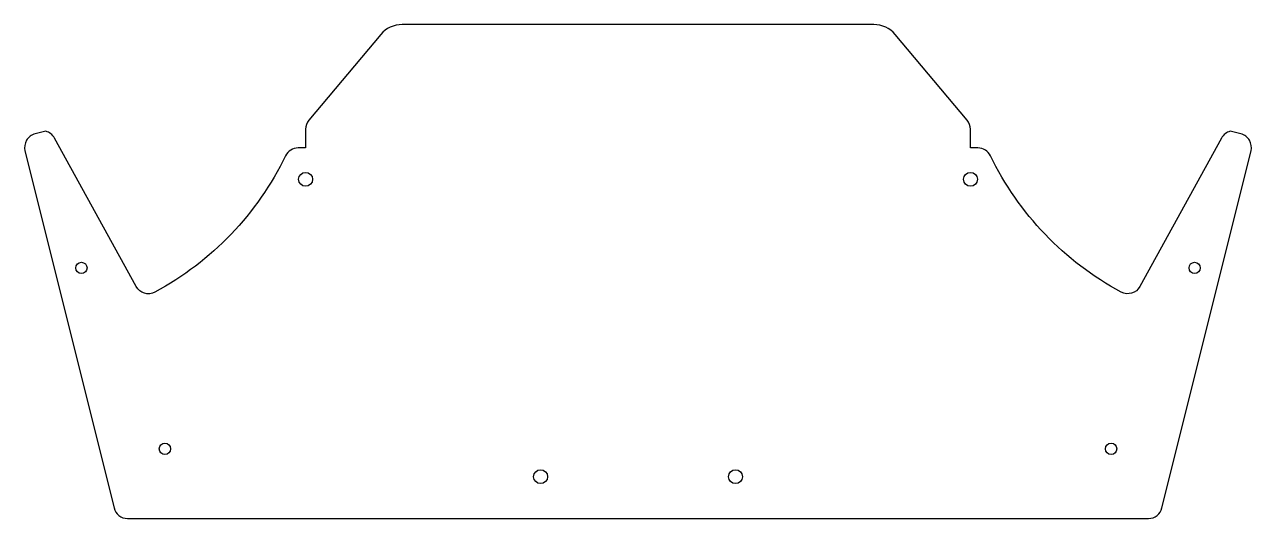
# Model space of a CAD drawing. Header units: inches. Extents: x -1.9 to 20.2, y 0 to 8.9.
import ezdxf

# ---------------------------------------------------------------- set-up
doc = ezdxf.new("R2010")
doc.units = ezdxf.units.IN
doc.header["$MEASUREMENT"] = 0

msp = doc.modelspace()

# ---------------------------------------------------------------- linework, layer by layer
msp.add_lwpolyline([(4.932, 8.869, 0.221695), (4.549, 8.691), (3.257, 7.151, 0.176327), (3.199, 6.991), (3.199, 6.653), (3.064, 6.653, 0.287425), (2.839, 6.512, -0.157964), (0.492, 4.065, -0.411237), (0.154, 4.165), (-1.313, 6.831, 0.208381), (-1.471, 6.953), (-1.661, 6.905, 0.414214), (-1.843, 6.602), (-0.243, 0.189, 0.344254), (0, 0), (18.341, 0, 0.344254), (18.584, 0.189), (20.184, 6.602, 0.414214), (20.002, 6.905), (19.812, 6.953, 0.208381), (19.654, 6.831), (18.187, 4.165, -0.411237), (17.85, 4.065, -0.157964), (15.503, 6.512, 0.287425), (15.278, 6.653), (15.143, 6.653), (15.143, 6.991, 0.176327), (15.084, 7.151), (13.792, 8.691, 0.221695), (13.409, 8.869)], format="xyb", close=True)
for centre, radius in [((3.199, 6.09), 0.125), ((15.143, 6.09), 0.125), ((-0.829, 4.5), 0.101), ((19.171, 4.5), 0.101), ((0.671, 1.25), 0.101), ((17.671, 1.25), 0.101), ((7.421, 0.75), 0.125), ((10.921, 0.75), 0.125)]:
    msp.add_circle(centre, radius)

doc.saveas('drawing.dxf')
